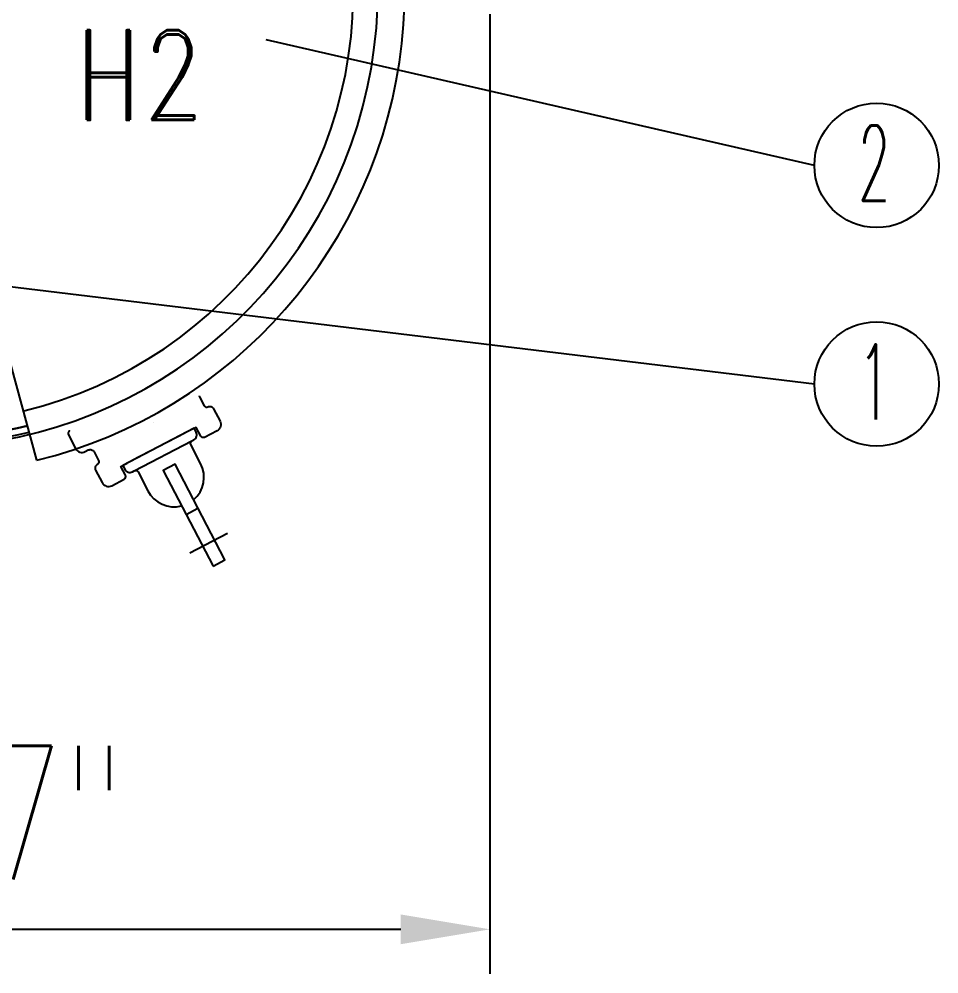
# Model space of a CAD drawing. Extents: x 4438 to 384502, y -178203 to -21188.
# Drawn here: x 374560.8 to 374870.3, y -177259.2 to -176937.9 of the extents above; entities that cross this region are included whole.
import ezdxf

# ---------------------------------------------------------------- set-up
doc = ezdxf.new("R2010")
doc.units = 0
doc.header["$LTSCALE"] = 8
doc.header["$MEASUREMENT"] = 0
doc.linetypes.add('ACAD_ISO04W100', pattern=[30, 24, -3, 0, -3])
doc.layers.get('0').update_dxf_attribs({"linetype": 'CONTINUOUS'})
doc.layers.get('DEFPOINTS').update_dxf_attribs({"linetype": 'CONTINUOUS'})
doc.layers.add('CEN', color=1, linetype='ACAD_ISO04W100')
doc.layers.add('PL', color=5, linetype='CONTINUOUS')
doc.styles.add('DFT', font='simplex', dxfattribs={"width": 0.67, "bigfont": 'dft'})
doc.styles.get("Standard").update_dxf_attribs({"font": 'txt.shx', "width": 0.5, "bigfont": 'intecad.shx'})
doc.styles.add('数字与字母', font='romand.shx', dxfattribs={"width": 0.8})
doc.dimstyles.new('INTE$0', dxfattribs={"dimscale": 5, "dimtxt": 4, "dimasz": 3, "dimexe": 3, "dimexo": 0, "dimgap": 1, "dimtad": 1, "dimdec": 3, "dimdsep": 46, "dimtxsty": 'DFT', "dimcen": 0, "dimclrd": 3, "dimclre": 3, "dimclrt": 6, "dimadec": 0, "dimazin": 0, "dimtfac": 1, "dimtdec": 3, "dimtix": 1, "dimtmove": 1, "dimatfit": 0, "dimfxl": 0, "dimtolj": 1, "dimtzin": 0, "dimarcsym": 0})

# ---------------------------------------------------------------- blocks, each defined once
blk = doc.blocks.new('*D55')
at = {"color": 3, "lineweight": -2}
for p, q in [((374336.4, -176934.03), (374336.4, -177259.17)), ((374719.27, -176936.17), (374719.27, -177259.17)), ((374366.4, -177244.17), (374689.27, -177244.17))]:
    blk.add_line(p, q, dxfattribs=at)
at = {"color": 3}
for points in [[(374366.4, -177239.17), (374366.4, -177249.17), (374336.4, -177244.17)], [(374689.27, -177249.17), (374689.27, -177239.17), (374719.27, -177244.17)]]:
    blk.add_solid(points, dxfattribs=at)
at = {"layer": 'DEFPOINTS', "color": 0}
for p in [(374336.4, -176934.03), (374719.27, -176936.17), (374719.27, -177244.17)]:
    blk.add_point(p, dxfattribs=at)
at = {"color": 6, "insert": (374527.84, -177204.89), "char_height": 45, "attachment_point": 5, "style": 'DFT'}
blk.add_mtext('\\A1;26.77"', dxfattribs=at)

msp = doc.modelspace()

# ---------------------------------------------------------------- linework, layer by layer
at = {"color": 1}
for p, q in [((374828.426, -176987.103), (374644.01, -176944.833)), ((374828.426, -176987.103), (374644.01, -176944.833)), ((374828.426, -177060.675), (374480.589, -177018.652)), ((374828.426, -177060.675), (374480.589, -177018.652))]:
    msp.add_line(p, q, dxfattribs=at)
for centre in [(374849.37, -176987.103), (374849.37, -176987.103), (374849.37, -177060.675), (374849.37, -177060.675)]:
    msp.add_circle(centre, 20.944, dxfattribs=at)
at = {"layer": 'CEN', "ltscale": 0.5}
for p, q in [((374618.259, -177117.487), (374630.917, -177110.898)), ((374618.27, -177117.508), (374630.928, -177110.919))]:
    msp.add_line(p, q, dxfattribs=at)
at = {"layer": 'PL', "color": 7, "ltscale": 0.5}
msp.add_line((374566.792, -177086.354), (374539.554, -176986.084), dxfattribs=at)
at = {"layer": 'PL', "ltscale": 0.5}
for p, q in [((374606.123, -177073.695), (374606.123, -177073.695)), ((374599.58, -177089.861), (374619.002, -177079.751)), ((374617.022, -177104.554), (374621.033, -177102.466))]:
    msp.add_line(p, q, dxfattribs=at)
for points in [[(374621.408, -177064.699, 0.0602081), (374621.529, -177065.02), (374623.068, -177067.975, 0.4142136), (374624.352, -177068.38), (374624.352, -177068.38, -0.4142136), (374626.278, -177068.987), (374628.476, -177073.209, -0.4142136), (374627.463, -177076.419), (374623.241, -177078.617, -0.4142136), (374621.957, -177078.212), (374620.419, -177075.257), (374618.308, -177076.356)], [(374577.858, -177076.484), (374577.858, -177076.484, 0.4142136), (374577.453, -177077.768), (374579.871, -177082.412, 0.4142136), (374583.081, -177083.424), (374584.137, -177082.875, -0.4142136), (374586.063, -177083.482), (374587.601, -177086.438, -0.4142136), (374587.196, -177087.722), (374587.196, -177087.722, 0.4142136), (374586.589, -177089.648), (374588.787, -177093.87, 0.4142136), (374591.997, -177094.882), (374596.219, -177092.684, 0.4142136), (374596.624, -177091.4), (374595.086, -177088.444), (374597.197, -177087.346)], [(374621.916, -177087.41), (374618.597, -177081.035, -0.4142136), (374619.002, -177079.751), (374619.635, -177079.421, 0.4142136), (374620.445, -177076.853), (374619.785, -177075.587), (374595.719, -177088.115), (374596.378, -177089.381, 0.4142136), (374598.946, -177090.191), (374599.58, -177089.861, -0.4142136), (374600.864, -177090.266), (374604.183, -177096.642)]]:
    msp.add_lwpolyline(points, format="xyb", dxfattribs=at)
msp.add_lwpolyline([(374616.619, -177077.235), (374598.886, -177086.466)], dxfattribs=at)
msp.add_lwpolyline([(374626.088, -177121.971), (374630.099, -177119.883), (374613.34, -177087.689), (374609.329, -177089.777)], close=True, dxfattribs=at)
at = {"layer": 'PL', "color": 7, "ltscale": 0.5}
for centre, radius, start, end in [((374527.976, -176928.463), 162.592, 283.81178, 63.75286), ((374527.882, -176928.377), 153.659, 270, 65.70221), ((374527.972, -176928.528), 145.332, 283.72929, 4.32637), ((374527.882, -176928.377), 150.646, 242.37902, 283.72795), ((374527.885, -176928.313), 150.646, 242.37902, 283.72795)]:
    msp.add_arc(centre, radius, start, end, dxfattribs=at)
at = {"layer": 'PL', "ltscale": 0.5}
for centre, radius, start, end in [((374527.887, -176928.256), 153, 242.37902, 283.72795), ((374613.049, -177092.026), 9.996, 310.57289, 27.5), ((374613.049, -177092.026), 9.996, 207.5, 284.42711)]:
    msp.add_arc(centre, radius, start, end, dxfattribs=at)

# ---------------------------------------------------------------- texts
at = {"color": 3, "linetype": 'Continuous', "char_height": 25.309, "width": 20.24686, "attachment_point": 3, "line_spacing_factor": 0.9}
for s, insert in [('2', (374853.948, -176973.721)), ('2', (374853.948, -176973.721)), ('1', (374853.948, -177047.293)), ('1', (374853.948, -177047.293))]:
    msp.add_mtext(s, dxfattribs=dict(at, insert=insert))
at = {"layer": 'PL', "color": 7, "ltscale": 0.5, "style": '数字与字母', "width": 0.8}
msp.add_text('H2', height=30.1293, dxfattribs=at).set_placement((374579.512, -176971.785))

# ---------------------------------------------------------------- dimensions: what is measured, and where the dimension line sits
at = {"color": 1}
dim = msp.add_linear_dim(base=(374719.272, -177244.173), p1=(374336.405, -176934.031), p2=(374719.272, -176936.172), text='26.77"', dimstyle='INTE$0', override={"dimtxt": 9, "dimasz": 6, "dimgap": 2.5, "dimdec": 2, "dimtdec": 2}, dxfattribs=at)
dim.commit()
dim.dimension.update_dxf_attribs({"geometry": '*D55', "text_midpoint": (374527.838, -177204.887)})

doc.saveas('drawing.dxf')
